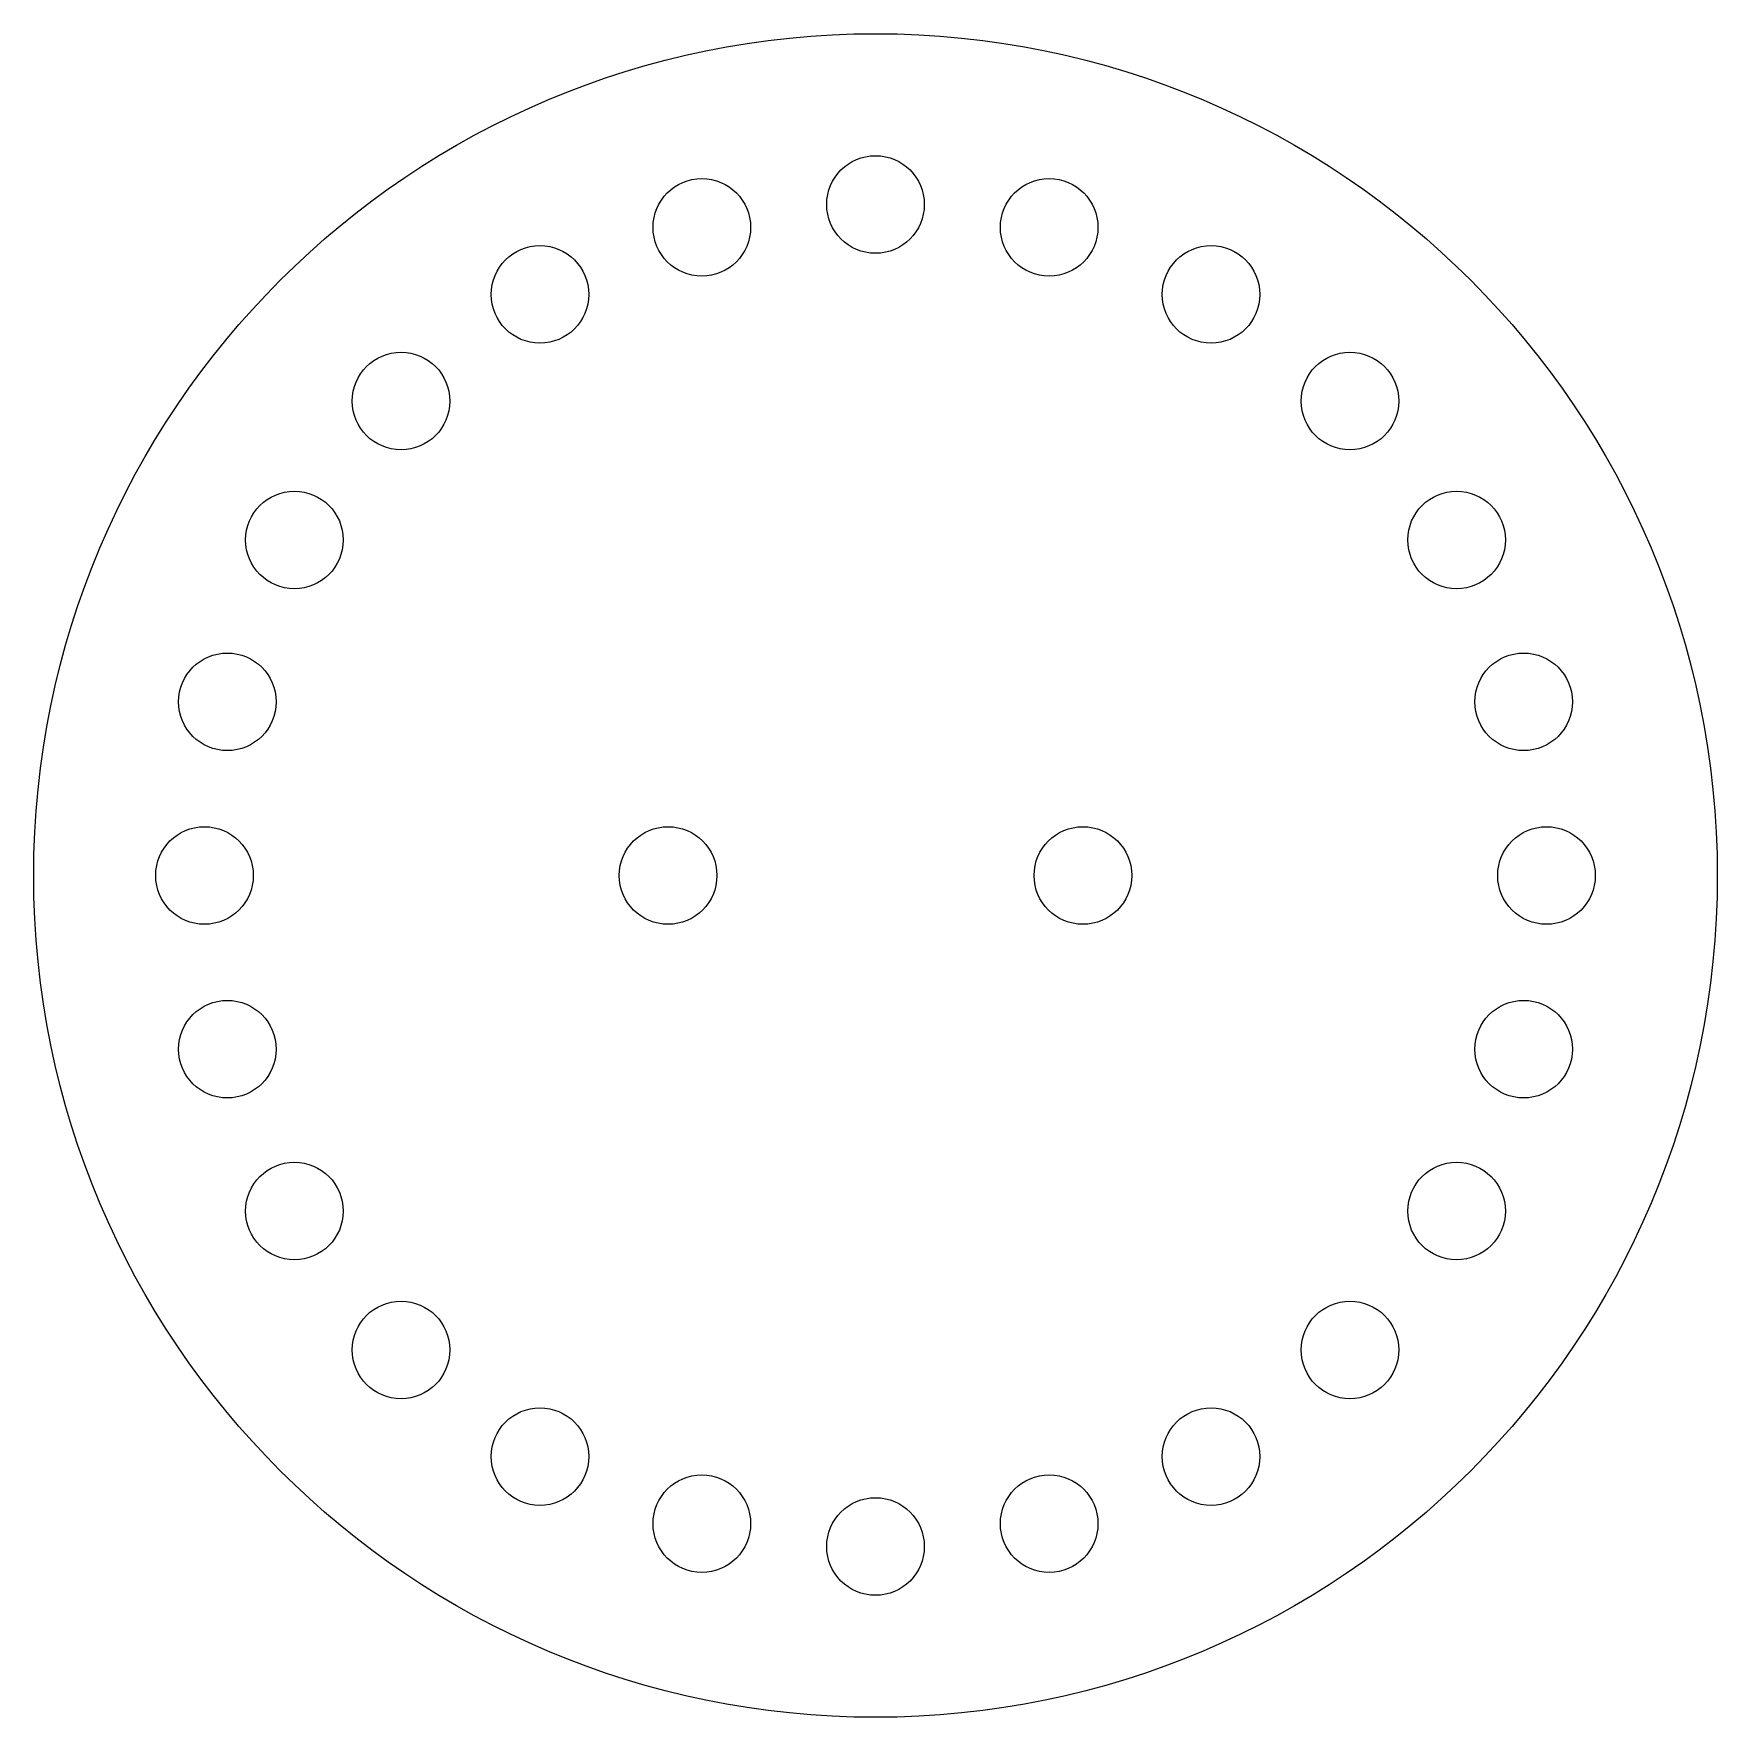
# Model space of a CAD drawing. Extents: x -69 to 69, y -69 to 69.
import ezdxf

# ---------------------------------------------------------------- set-up
doc = ezdxf.new("R2010")
doc.units = 0
doc.layers.add('Shape', color=7, linetype='CONTINUOUS')

msp = doc.modelspace()

# ---------------------------------------------------------------- linework, layer by layer
at = {"layer": 'Shape'}
for p, q in [((4, 55), (4, 55, 2)), ((4, 55), (4, 55, 2)), ((-10.235, 53.1259), (-10.235, 53.1259, 2)), ((-10.235, 53.1259), (-10.235, 53.1259, 2)), ((18.235, 53.1259), (18.235, 53.1259, 2)), ((18.235, 53.1259), (18.235, 53.1259, 2)), ((-23.5, 47.6314), (-23.5, 47.6314, 2)), ((-23.5, 47.6314), (-23.5, 47.6314, 2)), ((31.5, 47.6314), (31.5, 47.6314, 2)), ((31.5, 47.6314), (31.5, 47.6314, 2)), ((-34.8909, 38.8909), (-34.8909, 38.8909, 2)), ((-34.8909, 38.8909), (-34.8909, 38.8909, 2)), ((42.8909, 38.8909), (42.8909, 38.8909, 2)), ((42.8909, 38.8909), (42.8909, 38.8909, 2)), ((-43.6314, 27.5), (-43.6314, 27.5, 2)), ((-43.6314, 27.5), (-43.6314, 27.5, 2)), ((51.6314, 27.5), (51.6314, 27.5, 2)), ((51.6314, 27.5), (51.6314, 27.5, 2)), ((-49.1259, 14.235), (-49.1259, 14.235, 2)), ((-49.1259, 14.235), (-49.1259, 14.235, 2)), ((57.1259, 14.235), (57.1259, 14.235, 2)), ((57.1259, 14.235), (57.1259, 14.235, 2)), ((-51, 0), (-51, 0, 2)), ((-51, 0), (-51, 0, 2)), ((-13, 0), (-13, 0, 2)), ((-13, 0), (-13, 0, 2)), ((21, 0), (21, 0, 2)), ((21, 0), (21, 0, 2)), ((59, 0), (59, 0, 2)), ((59, 0), (59, 0, 2)), ((69, 0), (69, 0, 2)), ((69, 0), (69, 0, 2)), ((-49.1259, -14.235), (-49.1259, -14.235, 2)), ((-49.1259, -14.235), (-49.1259, -14.235, 2)), ((57.1259, -14.235), (57.1259, -14.235, 2)), ((57.1259, -14.235), (57.1259, -14.235, 2)), ((-43.6314, -27.5), (-43.6314, -27.5, 2)), ((-43.6314, -27.5), (-43.6314, -27.5, 2)), ((51.6314, -27.5), (51.6314, -27.5, 2)), ((51.6314, -27.5), (51.6314, -27.5, 2)), ((-34.8909, -38.8909), (-34.8909, -38.8909, 2)), ((-34.8909, -38.8909), (-34.8909, -38.8909, 2)), ((42.8909, -38.8909), (42.8909, -38.8909, 2)), ((42.8909, -38.8909), (42.8909, -38.8909, 2)), ((-23.5, -47.6314), (-23.5, -47.6314, 2)), ((-23.5, -47.6314), (-23.5, -47.6314, 2)), ((31.5, -47.6314), (31.5, -47.6314, 2)), ((31.5, -47.6314), (31.5, -47.6314, 2)), ((-10.235, -53.1259), (-10.235, -53.1259, 2)), ((-10.235, -53.1259), (-10.235, -53.1259, 2)), ((18.235, -53.1259), (18.235, -53.1259, 2)), ((18.235, -53.1259), (18.235, -53.1259, 2)), ((4, -55), (4, -55, 2)), ((4, -55), (4, -55, 2))]:
    msp.add_line(p, q, dxfattribs=at)
for centre, radius in [((0, 0), 69), ((0, 0), 69), ((0, 0), 69), ((0, 0), 69), ((0, 55), 4), ((0, 55), 4), ((0, 55), 4), ((0, 55), 4), ((-14.235, 53.1259), 4), ((-14.235, 53.1259), 4), ((-14.235, 53.1259), 4), ((-14.235, 53.1259), 4), ((14.235, 53.1259), 4), ((14.235, 53.1259), 4), ((14.235, 53.1259), 4), ((14.235, 53.1259), 4), ((-27.5, 47.6314), 4), ((-27.5, 47.6314), 4), ((-27.5, 47.6314), 4), ((-27.5, 47.6314), 4), ((27.5, 47.6314), 4), ((27.5, 47.6314), 4), ((27.5, 47.6314), 4), ((27.5, 47.6314), 4), ((-38.8909, 38.8909), 4), ((-38.8909, 38.8909), 4), ((-38.8909, 38.8909), 4), ((-38.8909, 38.8909), 4), ((38.8909, 38.8909), 4), ((38.8909, 38.8909), 4), ((38.8909, 38.8909), 4), ((38.8909, 38.8909), 4), ((-47.6314, 27.5), 4), ((-47.6314, 27.5), 4), ((-47.6314, 27.5), 4), ((-47.6314, 27.5), 4), ((47.6314, 27.5), 4), ((47.6314, 27.5), 4), ((47.6314, 27.5), 4), ((47.6314, 27.5), 4), ((-53.1259, 14.235), 4), ((-53.1259, 14.235), 4), ((-53.1259, 14.235), 4), ((-53.1259, 14.235), 4), ((53.1259, 14.235), 4), ((53.1259, 14.235), 4), ((53.1259, 14.235), 4), ((53.1259, 14.235), 4), ((-55, 0), 4), ((-55, 0), 4), ((-55, 0), 4), ((-55, 0), 4), ((-17, 0), 4), ((-17, 0), 4), ((-17, 0), 4), ((-17, 0), 4), ((17, 0), 4), ((17, 0), 4), ((17, 0), 4), ((17, 0), 4), ((55, 0), 4), ((55, 0), 4), ((55, 0), 4), ((55, 0), 4), ((-53.1259, -14.235), 4), ((-53.1259, -14.235), 4), ((-53.1259, -14.235), 4), ((-53.1259, -14.235), 4), ((53.1259, -14.235), 4), ((53.1259, -14.235), 4), ((53.1259, -14.235), 4), ((53.1259, -14.235), 4), ((-47.6314, -27.5), 4), ((-47.6314, -27.5), 4), ((-47.6314, -27.5), 4), ((-47.6314, -27.5), 4), ((47.6314, -27.5), 4), ((47.6314, -27.5), 4), ((47.6314, -27.5), 4), ((47.6314, -27.5), 4), ((-38.8909, -38.8909), 4), ((-38.8909, -38.8909), 4), ((-38.8909, -38.8909), 4), ((-38.8909, -38.8909), 4), ((38.8909, -38.8909), 4), ((38.8909, -38.8909), 4), ((38.8909, -38.8909), 4), ((38.8909, -38.8909), 4), ((-27.5, -47.6314), 4), ((-27.5, -47.6314), 4), ((-27.5, -47.6314), 4), ((-27.5, -47.6314), 4), ((27.5, -47.6314), 4), ((27.5, -47.6314), 4), ((27.5, -47.6314), 4), ((27.5, -47.6314), 4), ((-14.235, -53.1259), 4), ((-14.235, -53.1259), 4), ((-14.235, -53.1259), 4), ((-14.235, -53.1259), 4), ((14.235, -53.1259), 4), ((14.235, -53.1259), 4), ((14.235, -53.1259), 4), ((14.235, -53.1259), 4), ((0, -55), 4), ((0, -55), 4), ((0, -55), 4), ((0, -55), 4)]:
    msp.add_circle(centre, radius, dxfattribs=at)

doc.saveas('drawing.dxf')
